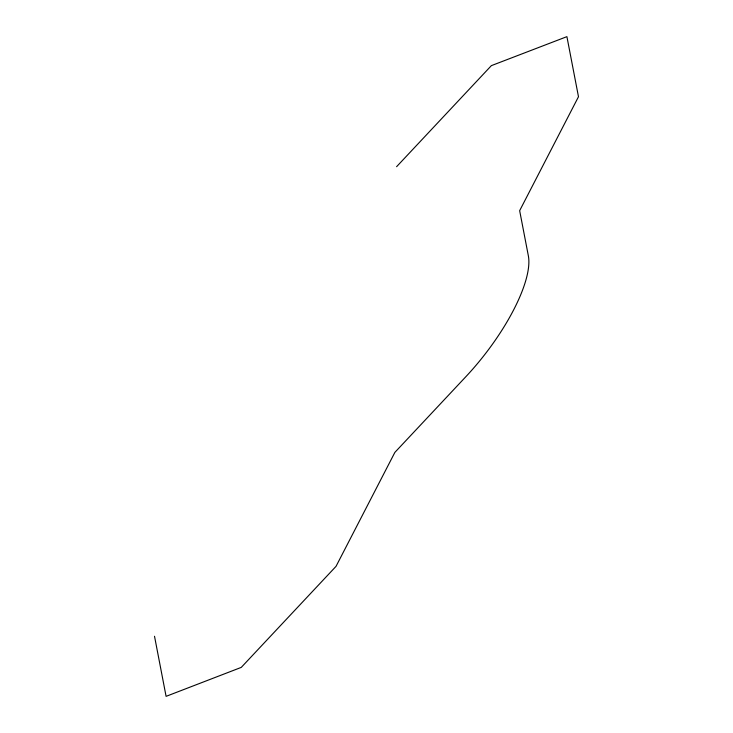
<?xml version="1.0" encoding="UTF-8"?>
<svg xmlns="http://www.w3.org/2000/svg" width="733" height="733" viewBox="0 0 733 733"><rect width="100%" height="100%" fill="white"/><g stroke="black" fill="none" stroke-linecap="round" stroke-linejoin="round"><path stroke-width="1.1" d="M396.59 166.703L491.357 65.64L566.911 36.65L578.484 96.738L519.66 210.673L528.337 255.744A107.797 35.816 -52.4 0 1 465.941 376.606L394.867 452.398L336.044 566.334L241.276 667.387L166.089 696.35L154.516 636.262"/></g></svg>
